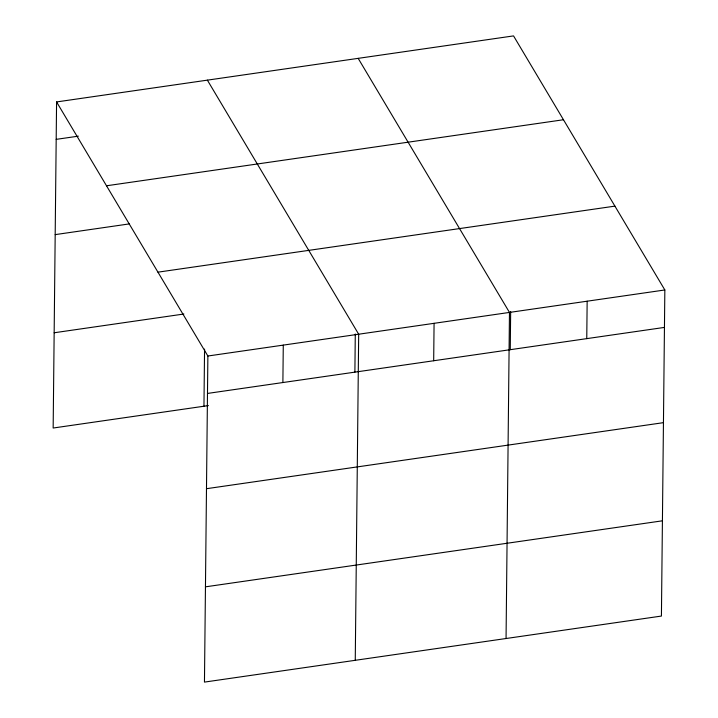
<?xml version="1.0" encoding="UTF-8"?>
<svg xmlns="http://www.w3.org/2000/svg" width="718" height="718" viewBox="0 0 718 718"><rect width="100%" height="100%" fill="white"/><g stroke="black" fill="none" stroke-linecap="round" stroke-linejoin="round"><path stroke-width="1.08" d="M56.578 101.938L207.879 356.011L204.459 682.1L661.422 616.062L664.841 289.973L513.541 35.9L56.578 101.938L53.159 428.027L208.399 405.589M203.957 406.235L204.558 349.074M282.883 382.541L283.278 345.116M354.889 372.112L355.284 334.014M355.257 660.309L358.677 334.22L207.376 80.147M433.681 360.75L434.076 323.324M506.055 638.517L509.475 312.429L358.174 58.355M510.256 349.666L510.651 311.558M586.759 338.627L587.153 301.201M56.184 139.364L78.361 136.16M106.506 185.782L563.468 119.744M55.187 234.624L129.473 223.881M157.951 272.167L614.913 206.129M54.164 332.766L183.889 314.017M207.879 356.011L664.841 289.973M207.484 393.437L664.446 327.408M206.488 488.698L663.45 422.66M205.456 586.839L662.418 520.81"/></g></svg>
